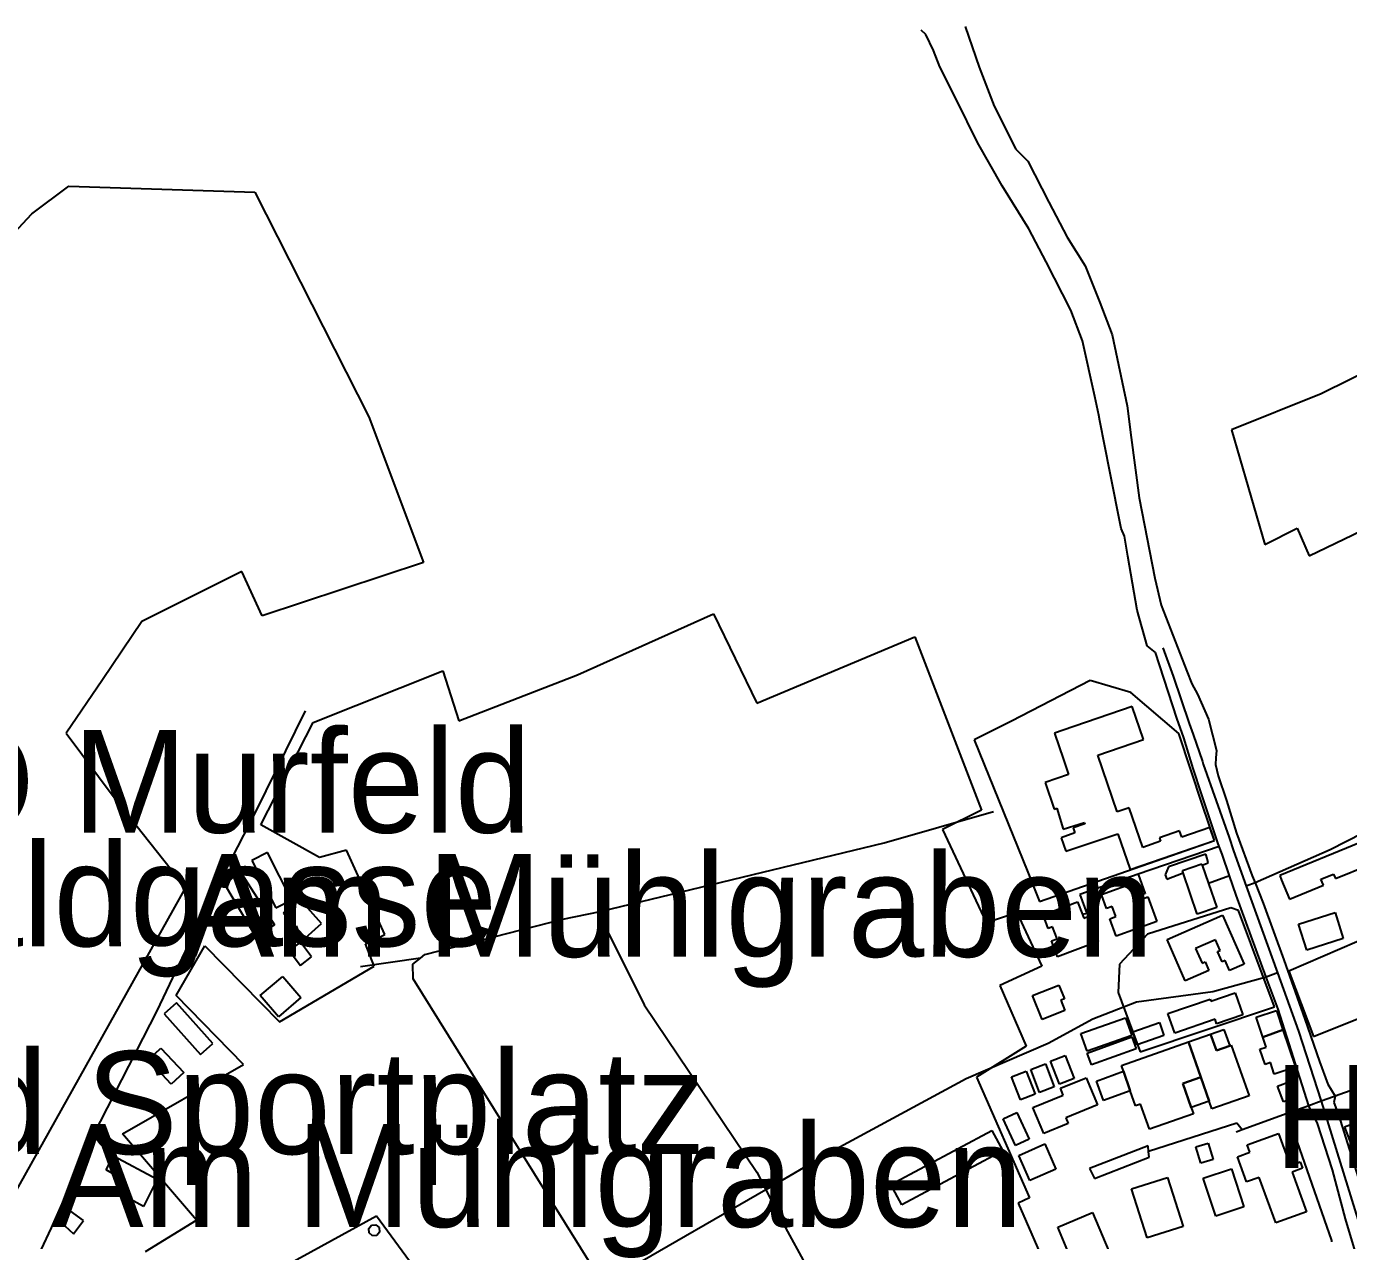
# Model space of a CAD drawing. Extents: x -3657 to 4700, y -7332 to 8131.
# Drawn here: x 1614 to 2172, y 3595 to 4107 of the extents above; entities that cross this region are included whole.
import ezdxf

# ---------------------------------------------------------------- set-up
doc = ezdxf.new("R2010")
doc.units = 0
for name, color, linetype in [('OSM_BUILDING_APARTMENTS', 9, 'CONTINUOUS'), ('OSM_BUILDING_BARN', 9, 'CONTINUOUS'), ('OSM_BUILDING_FARM', 9, 'CONTINUOUS'), ('OSM_BUILDING_GARAGE', 9, 'CONTINUOUS'), ('OSM_BUILDING_GARAGES', 9, 'CONTINUOUS'), ('OSM_BUILDING_GREENHOUSE', 9, 'CONTINUOUS'), ('OSM_BUILDING_HOUSE', 9, 'CONTINUOUS'), ('OSM_BUILDING_INDUSTRIAL', 9, 'CONTINUOUS'), ('OSM_BUILDING_OFFICE', 9, 'CONTINUOUS'), ('OSM_BUILDING_ROOF', 9, 'CONTINUOUS'), ('OSM_BUILDING_SHED', 9, 'CONTINUOUS'), ('OSM_BUILDING_YES', 9, 'CONTINUOUS'), ('OSM_HIGHWAY_CYCLEWAY', 8, 'CONTINUOUS'), ('OSM_HIGHWAY_FOOTWAY', 8, 'CONTINUOUS'), ('OSM_HIGHWAY_PRIMARY', 8, 'CONTINUOUS'), ('OSM_HIGHWAY_RESIDENTIAL', 8, 'CONTINUOUS'), ('OSM_HIGHWAY_SERVICE', 8, 'CONTINUOUS'), ('OSM_HIGHWAY_TRACK', 8, 'CONTINUOUS'), ('OSM_LABELS', 8, 'CONTINUOUS'), ('OSM_LANDUSE_FARMLAND', 3, 'CONTINUOUS'), ('OSM_LANDUSE_FARMYARD', 3, 'CONTINUOUS'), ('OSM_LEISURE_SWIMMING_POOL', 3, 'CONTINUOUS')]:
    doc.layers.add(name, color=color, linetype=linetype)

msp = doc.modelspace()

# ---------------------------------------------------------------- linework, layer by layer
at = {"layer": 'OSM_BUILDING_APARTMENTS'}
for p, q in [((2101.998048, 3751.110145), (2110.196851, 3753.912258)), ((2102.32418, 3750.153869), (2101.998048, 3751.110145)), ((2110.196851, 3753.912258), (2110.4168, 3753.289566)), ((2110.4168, 3753.289566), (2113.063777, 3745.550399)), ((2067.883141, 3740.902451), (2082.650087, 3746.262047)), ((2082.650087, 3746.262047), (2084.599294, 3740.891332)), ((2108.293151, 3732.696266), (2102.32418, 3750.153869)), ((2113.063777, 3745.550399), (2116.499538, 3735.498378)), ((2069.999206, 3735.086957), (2067.883141, 3740.902451)), ((2084.599294, 3740.891332), (2085.228804, 3739.145571)), ((2085.228804, 3739.145571), (2087.443467, 3739.946175)), ((2087.443467, 3739.946175), (2091.197775, 3729.582808)), ((2043.210888, 3732.429398), (2057.788223, 3737.889069)), ((2057.788223, 3737.889069), (2059.813274, 3732.484995)), ((2072.388311, 3735.954277), (2069.999206, 3735.086957)), ((2073.965879, 3731.628794), (2072.388311, 3735.954277)), ((2116.499538, 3735.498378), (2108.293151, 3732.696266)), ((2045.380044, 3726.647262), (2043.210888, 3732.429398)), ((2059.813274, 3732.484995), (2060.382109, 3730.961625)), ((2060.382109, 3730.961625), (2062.505758, 3731.762228)), ((2062.505758, 3731.762228), (2066.510354, 3721.076396)), ((2071.447838, 3730.716996), (2073.965879, 3731.628794)), ((2074.109984, 3723.38925), (2071.447838, 3730.716996)), ((2091.197775, 3729.582808), (2074.109984, 3723.38925)), ((2047.207899, 3727.325551), (2045.380044, 3726.647262)), ((2049.111599, 3722.243943), (2047.207899, 3727.325551)), ((2046.768001, 3721.365503), (2049.111599, 3722.243943)), ((2049.293626, 3714.63821), (2046.768001, 3721.365503)), ((2066.510354, 3721.076396), (2049.293626, 3714.63821)), ((2080.594698, 3616.742196), (2095.793959, 3621.534697)), ((2087.132504, 3596.004342), (2080.594698, 3616.742196)), ((2095.793959, 3621.534697), (2102.32418, 3600.796844)), ((2049.377055, 3600.529976), (2064.037819, 3606.756892)), ((2064.037819, 3606.756892), (2072.547585, 3586.741805)), ((2057.894405, 3580.514889), (2049.377055, 3600.529976)), ((2102.32418, 3600.796844), (2087.132504, 3596.004342))]:
    msp.add_line(p, q, dxfattribs=at)
at = {"layer": 'OSM_BUILDING_BARN'}
for p, q in [((1729.699593, 3720.842886), (1724.974474, 3717.284649)), ((1724.974474, 3717.284649), (1729.692009, 3711.035494)), ((1734.417128, 3714.604851), (1729.699593, 3720.842886)), ((1729.692009, 3711.035494), (1734.417128, 3714.604851))]:
    msp.add_line(p, q, dxfattribs=at)
at = {"layer": 'OSM_BUILDING_FARM'}
for p, q in [((2080.78431, 3820.295629), (2051.743407, 3810.343683)), ((2085.570105, 3806.340666), (2080.78431, 3820.295629)), ((2051.743407, 3810.343683), (2047.958761, 3809.042702)), ((2047.958761, 3809.042702), (2051.766161, 3797.967688)), ((2066.275235, 3799.724567), (2085.570105, 3806.340666)), ((2051.766161, 3797.967688), (2053.95807, 3791.573979)), ((2074.481622, 3775.806539), (2066.275235, 3799.724567)), ((2053.95807, 3791.573979), (2044.075517, 3788.182534)), ((2044.075517, 3788.182534), (2047.920839, 3776.962966)), ((2047.920839, 3776.962966), (2049.058508, 3777.341029)), ((2049.058508, 3777.341029), (2051.750992, 3768.54551)), ((2079.585965, 3777.552299), (2074.481622, 3775.806539)), ((2085.327402, 3760.828582), (2079.585965, 3777.552299)), ((2051.750992, 3768.54551), (2060.655149, 3771.292025)), ((2060.867514, 3770.813886), (2055.869354, 3769.134843)), ((2055.869354, 3769.134843), (2056.650554, 3766.944303)), ((2060.655149, 3771.292025), (2060.867514, 3770.813886)), ((2100.84521, 3767.767145), (2092.335445, 3764.842719)), ((2101.732592, 3765.176304), (2100.84521, 3767.767145)), ((2113.609859, 3769.246038), (2101.732592, 3765.176304)), ((2115.49839, 3763.741889), (2113.609859, 3769.246038)), ((2056.650554, 3766.944303), (2050.79535, 3764.931675)), ((2050.79535, 3764.931675), (2052.797647, 3759.205136)), ((2052.797647, 3759.205136), (2074.747079, 3766.610718)), ((2074.747079, 3766.610718), (2079.919681, 3751.543806)), ((2079.919681, 3751.543806), (2115.49839, 3763.741889)), ((2092.828435, 3763.397185), (2085.327402, 3760.828582)), ((2092.335445, 3764.842719), (2092.828435, 3763.397185)), ((2095.520918, 3721.932597), (2118.979657, 3732.195888)), ((2118.979657, 3732.195888), (2128.020335, 3711.56923)), ((2103.150886, 3704.519471), (2095.520918, 3721.932597)), ((2115.998964, 3721.85476), (2107.61055, 3718.185328)), ((2107.61055, 3718.185328), (2110.363709, 3711.913934)), ((2117.963339, 3717.384724), (2115.998964, 3721.85476)), ((2116.82567, 3716.884347), (2117.963339, 3717.384724)), ((2118.759708, 3712.481028), (2116.82567, 3716.884347)), ((2110.363709, 3711.913934), (2111.637899, 3712.481028)), ((2111.637899, 3712.481028), (2113.200298, 3708.911671)), ((2120.026313, 3713.037003), (2118.759708, 3712.481028)), ((2121.854168, 3708.867193), (2120.026313, 3713.037003)), ((2128.020335, 3711.56923), (2121.854168, 3708.867193)), ((2113.200298, 3708.911671), (2103.150886, 3704.519471)), ((2095.922895, 3690.697942), (2113.723626, 3696.847021)), ((2113.723626, 3696.847021), (2114.049757, 3695.901864)), ((2114.049757, 3695.901864), (2124.250858, 3699.426744)), ((2124.250858, 3699.426744), (2127.459085, 3690.141967)), ((2098.789821, 3682.4028), (2095.922895, 3690.697942)), ((2127.459085, 3690.141967), (2116.469201, 3686.35022)), ((2115.809352, 3688.273892), (2098.789821, 3682.4028)), ((2116.469201, 3686.35022), (2115.809352, 3688.273892))]:
    msp.add_line(p, q, dxfattribs=at)
at = {"layer": 'OSM_BUILDING_GARAGE'}
for p, q in [((2087.557234, 3634.911447), (2062.740876, 3625.359803)), ((2087.762014, 3632.476278), (2087.557234, 3634.911447)), ((2064.978292, 3621.089918), (2087.966795, 3630.02999)), ((2087.966795, 3630.02999), (2087.762014, 3632.476278)), ((2062.740876, 3625.359803), (2064.978292, 3621.089918)), ((1630.965075, 3608.524891), (1628.50771, 3602.798352)), ((1638.223405, 3603.309849), (1630.965075, 3608.524891)), ((1628.50771, 3602.798352), (1633.9306, 3597.794581)), ((1633.9306, 3597.794581), (1638.223405, 3603.309849))]:
    msp.add_line(p, q, dxfattribs=at)
at = {"layer": 'OSM_BUILDING_GARAGES'}
for p, q in [((2111.835095, 3757.993111), (2096.112506, 3752.633516)), ((2112.403929, 3756.091678), (2111.835095, 3757.993111)), ((2112.919673, 3754.334798), (2112.403929, 3756.091678)), ((2096.112506, 3752.633516), (2094.770057, 3749.186473)), ((2101.998048, 3751.110145), (2110.196851, 3753.912258)), ((2102.32418, 3750.153869), (2101.998048, 3751.110145)), ((2110.196851, 3753.912258), (2110.4168, 3753.289566)), ((2110.4168, 3753.289566), (2112.919673, 3754.334798)), ((2094.770057, 3749.186473), (2095.391982, 3747.485191)), ((2095.391982, 3747.485191), (2102.32418, 3750.153869))]:
    msp.add_line(p, q, dxfattribs=at)
at = {"layer": 'OSM_BUILDING_GREENHOUSE'}
for p, q in [((2059.191348, 3682.269366), (2078.053904, 3688.896584)), ((2078.053904, 3688.896584), (2080.685712, 3681.424285)), ((2061.815572, 3674.797067), (2059.191348, 3682.269366)), ((2061.792819, 3673.996464), (2080.71605, 3680.812713)), ((2080.685712, 3681.424285), (2061.815572, 3674.797067)), ((2080.71605, 3680.812713), (2082.513567, 3675.808941)), ((2046.388778, 3670.638377), (2052.585282, 3673.017948)), ((2052.585282, 3673.017948), (2056.339591, 3663.277273)), ((2063.59792, 3668.992692), (2061.792819, 3673.996464)), ((2082.513567, 3675.808941), (2063.59792, 3668.992692)), ((2037.97761, 3667.135737), (2044.174115, 3669.515308)), ((2041.724334, 3657.395061), (2037.97761, 3667.135737)), ((2044.174115, 3669.515308), (2047.928423, 3659.774633)), ((2050.143086, 3660.897701), (2046.388778, 3670.638377)), ((2029.922912, 3664.011159), (2036.119417, 3666.390731)), ((2033.669636, 3654.270484), (2029.922912, 3664.011159)), ((2036.119417, 3666.390731), (2039.873725, 3656.650055)), ((2056.339591, 3663.277273), (2050.143086, 3660.897701)), ((2039.873725, 3656.650055), (2033.669636, 3654.270484)), ((2047.928423, 3659.774633), (2041.724334, 3657.395061)), ((2026.335462, 3646.275569), (2032.099652, 3648.966486)), ((2031.599078, 3635.044881), (2026.335462, 3646.275569)), ((2032.099652, 3648.966486), (2037.355684, 3637.746918)), ((1978.924994, 3618.576912), (2021.542082, 3641.349633)), ((2021.542082, 3641.349633), (2026.168604, 3632.709788)), ((2037.355684, 3637.746918), (2031.599078, 3635.044881)), ((2026.168604, 3632.709788), (1983.551515, 3609.937067)), ((1983.551515, 3609.937067), (1978.924994, 3618.576912))]:
    msp.add_line(p, q, dxfattribs=at)
at = {"layer": 'OSM_BUILDING_HOUSE'}
for p, q in [((2176.803591, 3762.696657), (2143.143751, 3748.930725)), ((2166.640413, 3747.674222), (2180.61099, 3753.389641)), ((2143.143751, 3748.930725), (2143.909782, 3747.06265)), ((2143.909782, 3747.06265), (2147.216607, 3738.989898)), ((2147.216607, 3738.989898), (2161.543654, 3744.849871)), ((2160.496999, 3747.396235), (2165.859213, 3749.586775)), ((2161.543654, 3744.849871), (2160.496999, 3747.396235)), ((2165.859213, 3749.586775), (2166.640413, 3747.674222)), ((2151.031591, 3728.4375), (2166.481139, 3733.307838)), ((2154.482521, 3717.4848), (2151.031591, 3728.4375)), ((2166.481139, 3733.307838), (2169.932069, 3722.344018)), ((2169.932069, 3722.344018), (2154.482521, 3717.4848)), ((1677.472992, 3695.256934), (1672.224545, 3690.586747)), ((1692.793604, 3678.066198), (1677.472992, 3695.256934)), ((1672.224545, 3690.586747), (1687.537572, 3673.384892)), ((1687.537572, 3673.384892), (1692.793604, 3678.066198)), ((1647.779826, 3624.75935), (1650.828779, 3630.630442)), ((1650.828779, 3630.630442), (1669.251436, 3620.745213)), ((1654.780284, 3620.678497), (1647.779826, 3624.75935)), ((1652.178814, 3615.507932), (1654.780284, 3620.678497)), ((1669.251436, 3620.745213), (1663.49483, 3609.247658)), ((1663.49483, 3609.247658), (1652.178814, 3615.507932))]:
    msp.add_line(p, q, dxfattribs=at)
at = {"layer": 'OSM_BUILDING_INDUSTRIAL'}
for p, q in [((2135.930928, 3680.779354), (2144.471032, 3683.803856)), ((2144.471032, 3683.803856), (2149.696726, 3668.025296)), ((2076.256386, 3668.781422), (2104.523674, 3678.755607)), ((2104.523674, 3678.755607), (2109.78729, 3663.844367)), ((2137.326469, 3676.565067), (2135.930928, 3680.779354)), ((2134.740168, 3675.708866), (2137.326469, 3676.565067)), ((2136.886571, 3669.237321), (2134.740168, 3675.708866)), ((2077.121015, 3666.324014), (2076.256386, 3668.781422)), ((2139.184662, 3669.993446), (2136.886571, 3669.237321)), ((2140.807737, 3665.08975), (2139.184662, 3669.993446)), ((2149.696726, 3668.025296), (2140.807737, 3665.08975)), ((2080.033448, 3658.08447), (2077.121015, 3666.324014)), ((2109.78729, 3663.844367), (2102.18766, 3661.164569)), ((2102.18766, 3661.164569), (2105.737188, 3651.112548)), ((2142.203278, 3660.097098), (2147.345543, 3662.02077)), ((2147.345543, 3662.02077), (2149.848415, 3655.337955)), ((2082.286033, 3651.701881), (2080.033448, 3658.08447)), ((2144.698566, 3653.414283), (2142.203278, 3660.097098)), ((2084.333838, 3652.424648), (2082.286033, 3651.701881)), ((2088.072977, 3641.850011), (2084.333838, 3652.424648)), ((2105.737188, 3651.112548), (2106.69283, 3648.421631)), ((2149.848415, 3655.337955), (2144.698566, 3653.414283)), ((2106.69283, 3648.421631), (2088.072977, 3641.850011))]:
    msp.add_line(p, q, dxfattribs=at)
at = {"layer": 'OSM_BUILDING_OFFICE'}
for p, q in [((2129.332447, 3635.345107), (2142.552163, 3640.148728)), ((2142.552163, 3640.148728), (2147.497232, 3626.582947)), ((2130.500454, 3632.153813), (2129.332447, 3635.345107)), ((2125.259591, 3630.24126), (2130.500454, 3632.153813)), ((2129.127667, 3619.644384), (2125.259591, 3630.24126)), ((2147.497232, 3626.582947), (2151.691439, 3628.117437)), ((2151.691439, 3628.117437), (2152.692588, 3625.382042)), ((2152.692588, 3625.382042), (2148.286016, 3623.769715)), ((2148.286016, 3623.769715), (2154.376338, 3607.068237)), ((2134.444374, 3621.579175), (2129.127667, 3619.644384)), ((2141.452416, 3602.353573), (2134.444374, 3621.579175)), ((2154.376338, 3607.068237), (2141.452416, 3602.353573))]:
    msp.add_line(p, q, dxfattribs=at)
at = {"layer": 'OSM_BUILDING_ROOF'}
for p, q in [((2133.139847, 3689.19681), (2141.74821, 3692.0434)), ((2135.930928, 3680.779354), (2133.139847, 3689.19681)), ((2141.74821, 3692.0434), (2144.471032, 3683.803856)), ((2113.890484, 3682.058096), (2119.540907, 3684.037366)), ((2119.540907, 3684.037366), (2121.97552, 3677.076563)), ((2144.471032, 3683.803856), (2135.930928, 3680.779354)), ((2116.355434, 3675.097294), (2113.890484, 3682.058096)), ((2121.97552, 3677.076563), (2116.355434, 3675.097294)), ((2102.18766, 3661.164569), (2109.78729, 3663.844367)), ((2105.737188, 3651.112548), (2102.18766, 3661.164569)), ((2109.78729, 3663.844367), (2113.351987, 3653.747868)), ((2113.351987, 3653.747868), (2105.737188, 3651.112548)), ((2107.67881, 3634.511145), (2112.858997, 3636.067874)), ((2109.78729, 3627.494746), (2107.67881, 3634.511145)), ((2112.858997, 3636.067874), (2114.967477, 3629.040355)), ((2114.967477, 3629.040355), (2109.78729, 3627.494746))]:
    msp.add_line(p, q, dxfattribs=at)
at = {"layer": 'OSM_BUILDING_SHED'}
for p, q in [((1712.763491, 3698.325914), (1722.244068, 3706.409785)), ((1722.244068, 3706.409785), (1729.904374, 3697.436354)), ((1720.423797, 3689.352483), (1712.763491, 3698.325914)), ((1729.904374, 3697.436354), (1720.423797, 3689.352483)), ((1665.53505, 3671.105396), (1670.791082, 3676.064689)), ((1670.791082, 3676.064689), (1680.468854, 3665.812517)), ((1675.212823, 3660.853224), (1665.53505, 3671.105396)), ((1680.468854, 3665.812517), (1675.212823, 3660.853224))]:
    msp.add_line(p, q, dxfattribs=at)
at = {"layer": 'OSM_BUILDING_YES'}
for p, q in [((1715.850367, 3758.68252), (1709.19121, 3755.335553)), ((1725.9377, 3738.678553), (1715.850367, 3758.68252)), ((1698.595717, 3743.77128), (1702.600313, 3753.334044)), ((1702.600313, 3753.334044), (1718.785553, 3728.203991)), ((1709.19121, 3755.335553), (1719.278543, 3735.331585)), ((1710.867376, 3723.155741), (1698.595717, 3743.77128)), ((1729.297617, 3739.156691), (1722.471602, 3733.085448)), ((1738.626504, 3728.65989), (1729.297617, 3739.156691)), ((1719.278543, 3735.331585), (1725.9377, 3738.678553)), ((1718.785553, 3728.203991), (1710.867376, 3723.155741)), ((1722.471602, 3733.085448), (1731.808073, 3722.599766)), ((1731.808073, 3722.599766), (1738.626504, 3728.65989)), ((2038.751225, 3698.370392), (2049.87763, 3702.751472)), ((2049.87763, 3702.751472), (2052.183306, 3696.891499)), ((2042.755821, 3688.196056), (2038.751225, 3698.370392)), ((2052.183306, 3696.891499), (2050.734674, 3696.324405)), ((2050.734674, 3696.324405), (2052.433593, 3692.010042)), ((2052.433593, 3692.010042), (2042.755821, 3688.196056)), ((2081.05735, 3683.05885), (2092.335445, 3686.928434)), ((2092.335445, 3686.928434), (2094.246729, 3681.379807)), ((2082.968635, 3677.510224), (2081.05735, 3683.05885)), ((2094.246729, 3681.379807), (2082.968635, 3677.510224)), ((2104.523674, 3678.755607), (2113.890484, 3682.058096)), ((2109.78729, 3663.844367), (2104.523674, 3678.755607)), ((2113.890484, 3682.058096), (2116.355434, 3675.097294)), ((2116.355434, 3675.097294), (2121.97552, 3677.076563)), ((2121.97552, 3677.076563), (2122.620199, 3677.298953)), ((2122.620199, 3677.298953), (2130.1364, 3656.016244)), ((2050.560231, 3659.163061), (2061.390842, 3663.633097)), ((2061.390842, 3663.633097), (2066.108377, 3652.224497)), ((2065.691232, 3662.220921), (2077.121015, 3666.324014)), ((2068.649172, 3654.003616), (2065.691232, 3662.220921)), ((2077.121015, 3666.324014), (2080.033448, 3658.08447)), ((2113.351987, 3653.747868), (2109.78729, 3663.844367)), ((2038.902914, 3651.001353), (2051.743407, 3656.305351)), ((2051.743407, 3656.305351), (2050.560231, 3659.163061)), ((2080.033448, 3658.08447), (2068.649172, 3654.003616)), ((2130.1364, 3656.016244), (2114.504825, 3650.489856)), ((2043.453591, 3640.015294), (2038.902914, 3651.001353)), ((2066.108377, 3652.224497), (2052.850739, 3646.742587)), ((2114.504825, 3650.489856), (2113.351987, 3653.747868)), ((2053.851888, 3644.307418), (2043.453591, 3640.015294)), ((2052.850739, 3646.742587), (2053.851888, 3644.307418)), ((2180.800602, 3646.753707), (2170.417474, 3642.761809)), ((2170.417474, 3642.761809), (2176.492628, 3626.938771)), ((2032.956696, 3630.797235), (2043.938997, 3635.656453)), ((2043.938997, 3635.656453), (2048.611025, 3625.092935)), ((2037.636309, 3620.233717), (2032.956696, 3630.797235)), ((2048.611025, 3625.092935), (2037.636309, 3620.233717)), ((2110.833946, 3621.223352), (2122.67329, 3625.137413)), ((2122.67329, 3625.137413), (2127.95966, 3609.136463)), ((2116.120315, 3605.222402), (2110.833946, 3621.223352)), ((2127.95966, 3609.136463), (2116.120315, 3605.222402))]:
    msp.add_line(p, q, dxfattribs=at)
at = {"layer": 'OSM_HIGHWAY_CYCLEWAY'}
for p, q in [((1624.677557, 3600.240869), (1629.091713, 3610.392966)), ((1620.316491, 3591.000571), (1624.677557, 3600.240869))]:
    msp.add_line(p, q, dxfattribs=at)
at = {"layer": 'OSM_HIGHWAY_FOOTWAY'}
for p, q in [((1993.745031, 4103.942767), (1991.689642, 4105.799722)), ((1997.00635, 4097.193235), (1993.745031, 4103.942767)), ((2010.339833, 4107.323093), (2016.172283, 4090.087879)), ((1999.615404, 4090.210194), (1997.00635, 4097.193235)), ((2006.676538, 4076.299708), (1999.615404, 4090.210194)), ((2016.172283, 4090.087879), (2022.520478, 4073.664389)), ((2015.466929, 4058.363967), (2006.676538, 4076.299708)), ((2022.520478, 4073.664389), (2031.773521, 4055.595213)), ((2025.910732, 4040.10576), (2015.466929, 4058.363967)), ((2031.773521, 4055.595213), (2036.741343, 4050.491366)), ((2036.741343, 4050.491366), (2045.57724, 4033.100479)), ((2037.257086, 4021.947628), (2025.910732, 4040.10576)), ((2045.57724, 4033.100479), (2053.374066, 4018.367152)), ((2044.447155, 4008.014904), (2037.257086, 4021.947628)), ((2053.374066, 4018.367152), (2060.905437, 4006.335861)), ((2054.981972, 3987.599515), (2044.447155, 4008.014904)), ((2060.905437, 4006.335861), (2067.11711, 3990.746332)), ((2067.11711, 3990.746332), (2072.365558, 3977.225029)), ((2059.798105, 3974.645307), (2054.981972, 3987.599515)), ((2065.092059, 3951.183177), (2059.798105, 3974.645307)), ((2072.365558, 3977.225029), (2078.645492, 3947.213518)), ((2066.70755, 3943.288337), (2065.092059, 3951.183177)), ((2078.645492, 3947.213518), (2080.374749, 3933.881246)), ((2067.101942, 3940.853168), (2066.70755, 3943.288337)), ((2071.334071, 3919.425906), (2067.101942, 3940.853168)), ((2080.374749, 3933.881246), (2083.825679, 3908.350891)), ((2076.142619, 3895.407802), (2071.334071, 3919.425906)), ((2083.825679, 3908.350891), (2090.310393, 3874.447558)), ((2077.560914, 3892.238746), (2076.142619, 3895.407802)), ((2079.01713, 3883.799051), (2077.560914, 3892.238746)), ((2082.953466, 3861.02633), (2079.01713, 3883.799051)), ((2090.310393, 3874.447558), (2093.071137, 3863.139034)), ((2093.071137, 3863.139034), (2103.924501, 3835.240227)), ((2087.12492, 3845.937179), (2082.953466, 3861.02633)), ((2090.727539, 3843.046111), (2087.12492, 3845.937179)), ((2099.699957, 3815.314096), (2090.727539, 3843.046111)), ((2103.924501, 3835.240227), (2106.048151, 3829.936229)), ((2106.048151, 3829.936229), (2108.399334, 3825.52179)), ((2108.399334, 3825.52179), (2112.980348, 3814.924914)), ((2102.559298, 3807.141269), (2099.699957, 3815.314096)), ((2112.980348, 3814.924914), (2116.408525, 3801.659359)), ((2106.563894, 3794.18706), (2102.559298, 3807.141269)), ((2116.408525, 3801.659359), (2116.143069, 3798.645977)), ((2116.143069, 3798.645977), (2115.930704, 3795.866103)), ((2115.930704, 3795.866103), (2117.106295, 3791.073602)), ((2110.014824, 3783.467869), (2106.563894, 3794.18706)), ((2117.106295, 3791.073602), (2120.595148, 3780.565682)), ((2116.992528, 3762.741135), (2110.014824, 3783.467869)), ((2120.595148, 3780.565682), (2124.895537, 3766.866467)), ((2117.523441, 3761.228884), (2116.992528, 3762.741135)), ((2124.895537, 3766.866467), (2131.516772, 3748.864008)), ((2117.523441, 3761.228884), (2083.363027, 3749.542297)), ((2118.805215, 3758.037589), (2117.523441, 3761.228884)), ((2121.854168, 3748.763933), (2118.805215, 3758.037589)), ((2083.363027, 3749.542297), (2058.698358, 3740.913571)), ((2083.363027, 3749.542297), (2086.305798, 3741.269394)), ((2121.854168, 3748.763933), (2113.063777, 3745.550399)), ((2124.736263, 3740.680061), (2121.854168, 3748.763933)), ((2131.516772, 3748.864008), (2132.790961, 3745.817267)), ((2132.790961, 3745.817267), (2136.105371, 3737.344214)), ((2058.698358, 3740.913571), (2061.633545, 3732.885297)), ((2086.305798, 3741.269394), (2084.599294, 3740.891332)), ((2137.440236, 3706.009483), (2124.736263, 3740.680061)), ((2136.105371, 3737.344214), (2144.804748, 3713.337229)), ((2061.633545, 3732.885297), (2059.813274, 3732.484995)), ((2144.804748, 3713.337229), (2153.655815, 3688.373968)), ((2142.377721, 3692.532658), (2137.440236, 3706.009483)), ((2155.331981, 3651.790837), (2142.377721, 3692.532658)), ((2153.655815, 3688.373968), (2159.85232, 3670.427107)), ((2159.85232, 3670.427107), (2163.462523, 3660.942179)), ((2163.462523, 3660.942179), (2166.549399, 3655.860571)), ((2166.549399, 3655.860571), (2165.988149, 3653.125176)), ((2159.018029, 3644.351896), (2155.331981, 3651.790837)), ((2165.988149, 3653.125176), (2167.94494, 3647.965732)), ((2165.41173, 3624.75935), (2159.018029, 3644.351896)), ((2167.94494, 3647.965732), (2169.507339, 3642.984199)), ((2169.507339, 3642.984199), (2179.177527, 3612.016412)), ((2170.90288, 3604.077094), (2165.41173, 3624.75935)), ((2180.133169, 3572.931395), (2170.90288, 3604.077094))]:
    msp.add_line(p, q, dxfattribs=at)
at = {"layer": 'OSM_HIGHWAY_PRIMARY'}
for p, q in [((2093.784077, 3845.058739), (2098.076882, 3833.083045)), ((2098.076882, 3833.083045), (2104.910481, 3813.123556)), ((2104.910481, 3813.123556), (2106.503218, 3808.520086)), ((2106.503218, 3808.520086), (2110.447138, 3797.133726)), ((2110.447138, 3797.133726), (2110.849115, 3795.988418)), ((2110.849115, 3795.988418), (2121.785908, 3765.076228)), ((2121.785908, 3765.076228), (2123.636517, 3759.427526)), ((2123.636517, 3759.427526), (2128.869795, 3744.43845)), ((2128.869795, 3744.43845), (2142.150187, 3707.8442)), ((2142.150187, 3707.8442), (2151.077098, 3683.247882)), ((2151.077098, 3683.247882), (2160.656273, 3653.714509)), ((2160.656273, 3653.714509), (2185.078238, 3574.732753))]:
    msp.add_line(p, q, dxfattribs=at)
at = {"layer": 'OSM_HIGHWAY_RESIDENTIAL'}
for p, q in [((1711.026649, 3776.173482), (1731.876334, 3818.51651)), ((1687.772691, 3731.006103), (1711.026649, 3776.173482)), ((2199.329441, 3777.808047), (2164.35749, 3759.749991)), ((2164.35749, 3759.749991), (2132.790961, 3745.817267)), ((2132.790961, 3745.817267), (2128.869795, 3744.43845)), ((1669.289358, 3691.798772), (1687.772691, 3731.006103)), ((1642.319014, 3639.359244), (1669.289358, 3691.798772)), ((2192.723375, 3665.278782), (2166.549399, 3655.860571)), ((2165.844044, 3655.582584), (2160.656273, 3653.714509)), ((2166.549399, 3655.860571), (2165.844044, 3655.582584)), ((1629.091713, 3610.392966), (1642.319014, 3639.359244))]:
    msp.add_line(p, q, dxfattribs=at)
at = {"layer": 'OSM_HIGHWAY_SERVICE'}
for p, q in [((2137.440236, 3706.009483), (2114.906802, 3699.849284)), ((2142.150187, 3707.8442), (2137.440236, 3706.009483)), ((2082.695594, 3695.55716), (2064.174339, 3688.307251)), ((2114.906802, 3699.849284), (2082.695594, 3695.55716)), ((2064.174339, 3688.307251), (2045.387629, 3678.121796)), ((2155.331981, 3651.790837), (2146.260965, 3648.499467)), ((2160.656273, 3653.714509), (2155.331981, 3651.790837)), ((2124.986551, 3644.463091), (2087.762014, 3632.476278)), ((2127.17846, 3641.594262), (2124.986551, 3644.463091)), ((2146.260965, 3648.499467), (2127.17846, 3641.594262)), ((2146.260965, 3648.499467), (2164.911155, 3594.903513)), ((2127.17846, 3641.594262), (2124.675588, 3640.682464)), ((2164.911155, 3594.903513), (2165.017338, 3594.414255))]:
    msp.add_line(p, q, dxfattribs=at)
at = {"layer": 'OSM_HIGHWAY_TRACK'}
for p, q in [((1976.111159, 3762.807852), (2022.285359, 3775.951092)), ((1856.299422, 3733.808215), (1976.111159, 3762.807852)), ((1840.463067, 3730.594682), (1856.299422, 3733.808215)), ((1856.299422, 3733.808215), (1858.984322, 3726.302557)), ((1782.214404, 3715.572247), (1840.463067, 3730.594682)), ((1858.984322, 3726.302557), (1874.820677, 3694.378494)), ((1780.401717, 3714.148952), (1755.099954, 3710.423922)), ((1777.110061, 3711.546991), (1780.401717, 3714.148952)), ((1777.383102, 3705.375672), (1777.110061, 3711.546991)), ((1780.401717, 3714.148952), (1782.214404, 3715.572247)), ((1822.495478, 3632.709788), (1777.383102, 3705.375672)), ((1874.820677, 3694.378494), (1922.329743, 3623.825313)), ((2045.387629, 3678.121796), (2010.756978, 3663.099361)), ((2010.756978, 3663.099361), (1952.242859, 3631.442165)), ((1857.482598, 3576.712023), (1822.495478, 3632.709788)), ((1952.242859, 3631.442165), (1926.16748, 3616.375253)), ((1922.329743, 3623.825313), (1926.16748, 3616.375253)), ((1926.16748, 3616.375253), (1857.482598, 3576.712023)), ((1926.16748, 3616.375253), (1932.7963, 3603.432163)), ((1932.7963, 3603.432163), (1947.024749, 3577.412551))]:
    msp.add_line(p, q, dxfattribs=at)
at = {"layer": 'OSM_LANDUSE_FARMLAND'}
for p, q in [((1616.342234, 4028.241261), (1631.95864, 4039.894489)), ((1631.95864, 4039.894489), (1710.526075, 4037.337006)), ((1710.526075, 4037.337006), (1758.550884, 3942.509973)), ((1582.303171, 3991.66925), (1616.342234, 4028.241261)), ((2198.821282, 3971.28722), (2160.565259, 3952.306246)), ((2160.565259, 3952.306246), (2122.688459, 3937.072541)), ((1758.550884, 3942.509973), (1781.6304, 3881.008059)), ((2155.453332, 3883.865768), (2277.578329, 3942.56557)), ((2122.688459, 3937.072541), (2136.787973, 3888.724987)), ((2136.787973, 3888.724987), (2150.470341, 3895.630192)), ((2150.470341, 3895.630192), (2155.453332, 3883.865768)), ((1781.6304, 3881.008059), (1713.559859, 3858.63564)), ((1704.928742, 3877.283029), (1662.736384, 3856.21159)), ((1713.559859, 3858.63564), (1704.928742, 3877.283029)), ((1846.735417, 3833.63902), (1904.13462, 3859.347287)), ((1904.13462, 3859.347287), (1922.360081, 3821.718924)), ((1662.736384, 3856.21159), (1646.141582, 3831.604153)), ((1922.360081, 3821.718924), (1989.027496, 3849.662209)), ((1989.027496, 3849.662209), (2017.241693, 3776.607142)), ((1735.160405, 3813.546097), (1789.844372, 3835.340302)), ((1789.844372, 3835.340302), (1796.655218, 3814.235505)), ((1646.141582, 3831.604153), (1630.896815, 3808.998224)), ((1796.655218, 3814.235505), (1846.735417, 3833.63902)), ((1713.021363, 3770.313509), (1735.160405, 3813.546097)), ((1630.896815, 3808.998224), (1651.079067, 3781.866662)), ((1651.079067, 3781.866662), (1681.280392, 3743.837997)), ((2017.241693, 3776.607142), (2000.715151, 3768.445435)), ((1737.716369, 3756.525338), (1713.021363, 3770.313509)), ((2000.715151, 3768.445435), (2019.115054, 3729.115789)), ((1749.130983, 3759.594318), (1737.716369, 3756.525338)), ((1765.308639, 3724.011942), (1749.130983, 3759.594318)), ((1681.280392, 3743.837997), (1592.049204, 3584.540145)), ((2019.115054, 3729.115789), (2032.06173, 3733.374555)), ((2032.06173, 3733.374555), (2042.6193, 3710.735268)), ((1757.13259, 3720.09788), (1765.308639, 3724.011942)), ((2182.833238, 3724.05642), (2146.958735, 3708.544728)), ((1677.245458, 3698.303675), (1689.342674, 3719.241679)), ((1689.342674, 3719.241679), (1720.856111, 3687.23978)), ((1760.886898, 3710.735268), (1757.13259, 3720.09788)), ((1720.856111, 3687.23978), (1760.886898, 3710.735268)), ((2042.6193, 3710.735268), (2024.95509, 3702.495724)), ((2146.958735, 3708.544728), (2157.357032, 3681.023983)), ((2024.95509, 3702.495724), (2036.058741, 3676.987607)), ((1705.694773, 3669.192843), (1677.245458, 3698.303675)), ((2157.357032, 3681.023983), (2199.299103, 3697.914493)), ((2036.058741, 3676.987607), (2015.125628, 3663.911084)), ((1654.666517, 3639.937458), (1705.694773, 3669.192843)), ((2015.125628, 3663.911084), (2037.507373, 3612.972688)), ((1685.838653, 3603.454402), (1654.666517, 3639.937458)), ((2037.507373, 3612.972688), (2032.630565, 3610.704312)), ((1761.903216, 3605.189043), (1692.406797, 3567.227095)), ((1813.856777, 3534.368994), (1761.903216, 3605.189043)), ((2032.630565, 3610.704312), (2046.585974, 3578.74689)), ((1664.321536, 3590.266684), (1685.838653, 3603.454402))]:
    msp.add_line(p, q, dxfattribs=at)
at = {"layer": 'OSM_LANDUSE_FARMYARD'}
for p, q in [((2063.089761, 3831.337285), (2029.922912, 3814.179908)), ((2080.276151, 3826.255677), (2063.089761, 3831.337285)), ((2100.519078, 3808.86479), (2080.276151, 3826.255677)), ((2029.922912, 3814.179908), (2014.071388, 3806.24059)), ((2014.071388, 3806.24059), (2036.718589, 3750.398498)), ((2110.515398, 3778.597531), (2100.519078, 3808.86479)), ((2115.513558, 3763.73077), (2110.515398, 3778.597531)), ((2041.731918, 3738.022503), (2115.513558, 3763.73077)), ((2036.718589, 3750.398498), (2041.731918, 3738.022503)), ((2122.46851, 3735.264868), (2087.238686, 3724.145376)), ((2125.646399, 3734.252995), (2122.46851, 3735.264868)), ((2140.898751, 3693.488934), (2125.646399, 3734.252995)), ((2087.238686, 3724.145376), (2075.399342, 3711.591469)), ((2075.399342, 3711.591469), (2074.891183, 3699.593536)), ((2074.891183, 3699.593536), (2084.242824, 3674.585797)), ((2084.242824, 3674.585797), (2140.898751, 3693.488934))]:
    msp.add_line(p, q, dxfattribs=at)
at = {"layer": 'OSM_LEISURE_SWIMMING_POOL'}
for p, q in [((1758.535715, 3599.985121), (1759.749229, 3601.397296)), ((1758.67982, 3598.128165), (1758.535715, 3599.985121)), ((1759.749229, 3601.397296), (1761.607422, 3601.54185)), ((1761.607422, 3601.54185), (1763.025716, 3600.340944)), ((1763.025716, 3600.340944), (1763.169821, 3598.47287)), ((1760.098114, 3596.916141), (1758.67982, 3598.128165)), ((1761.956307, 3597.060694), (1760.098114, 3596.916141)), ((1763.169821, 3598.47287), (1761.956307, 3597.060694))]:
    msp.add_line(p, q, dxfattribs=at)

# ---------------------------------------------------------------- texts
at = {"layer": 'OSM_LABELS'}
for s, p in [('ASKÖ Murfeld', (1456.1306, 3767.032023)), ('Auwaldgasse', (1467.339567, 3719.111842)), ('Am Mühlgraben', (1680.063506, 3714.653177)), ('Murfeld Sportplatz', (1429.479308, 3631.397687)), ('HDI Versicherung AG', (2140.751145, 3625.579627)), ('Am Mühlgraben', (1624.847519, 3600.631764))]:
    msp.add_text(s, height=43.418293, dxfattribs=at).set_placement(p)

doc.saveas('drawing.dxf')
